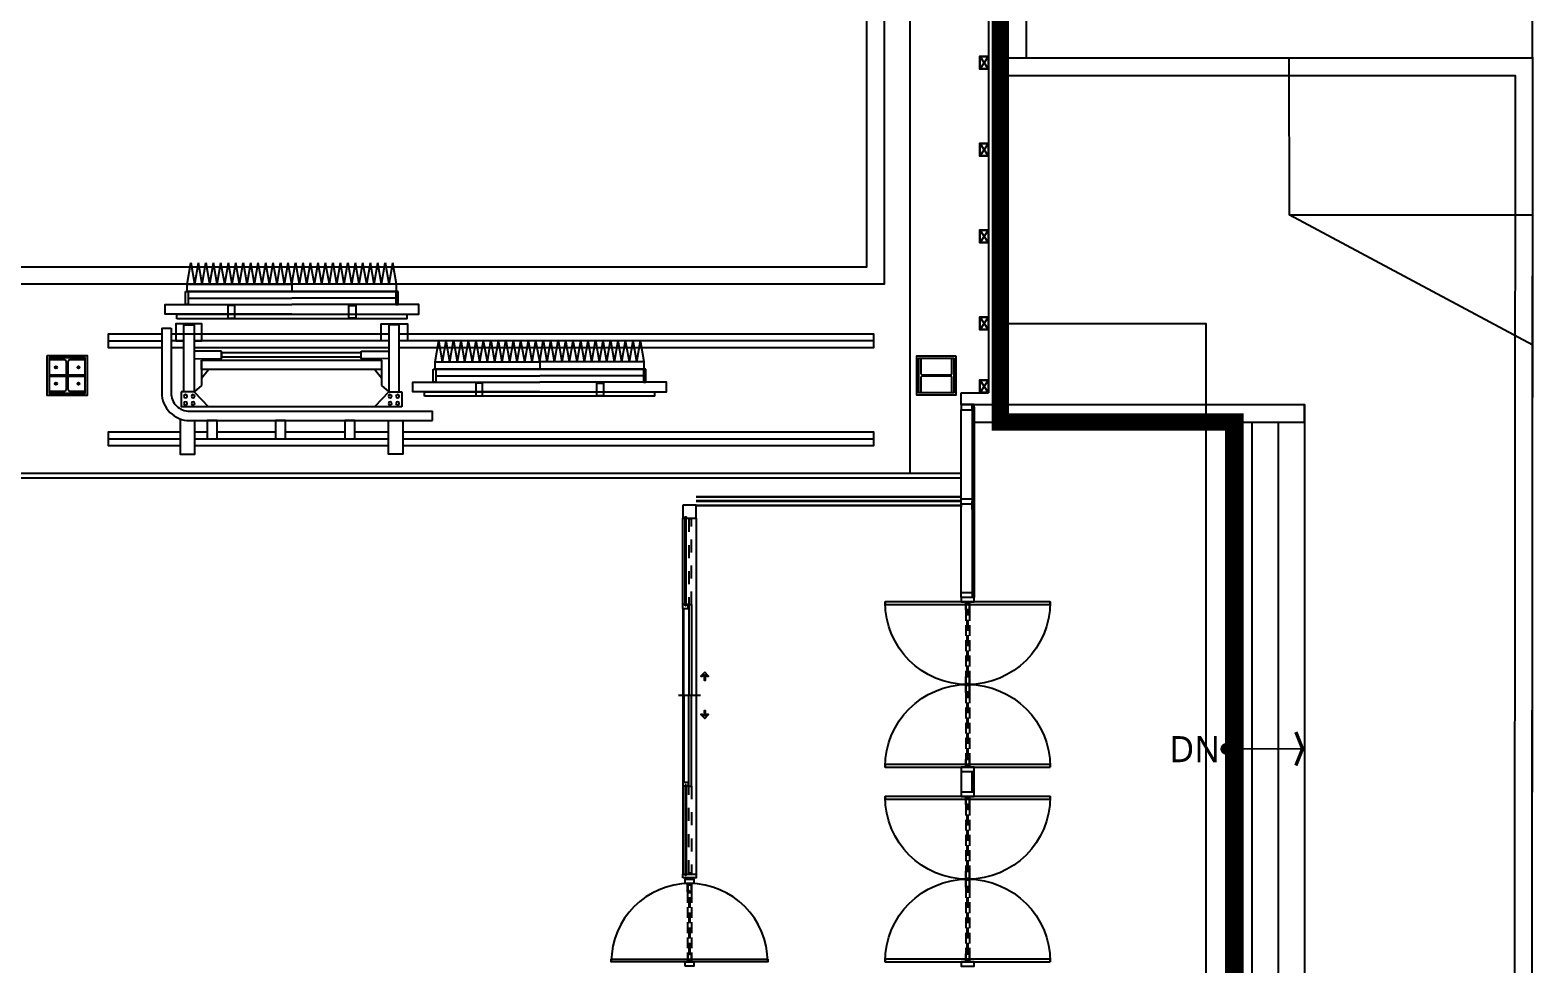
# Model space of a CAD drawing. Header units: millimetres. Extents: x 0 to 420500, y 0 to 297000.
# Drawn here: x 183277 to 200568, y 230640 to 241385 of the extents above; entities that cross this region are included whole.
import ezdxf
from ezdxf.enums import TextEntityAlignment as Align

# ---------------------------------------------------------------- set-up
doc = ezdxf.new("R2010")
doc.units = ezdxf.units.MM
doc.header["$LTSCALE"] = 500
for name, pattern in [('DASH', [0.35, 0.25, -0.1]), ('HID', [2.3, 1.5, -0.8]), ('XR-plan(생기품질센터)$0$A31-지상01층평면도$0$$0$HIDDEN', [2, 1, -1])]:
    doc.linetypes.add(name, pattern=pattern)
for name, color, linetype in [('A-DOOR', 252, 'DASH'), ('AX', 2, 'Continuous'), ('BACK', 8, 'Continuous'), ('메탈판넬-2', 8, 'Continuous')]:
    doc.layers.add(name, color=color, linetype=linetype)
doc.styles.add('스타일1', font='')
doc.styles.get('스타일1').set_extended_font_data('Malgun Gothic')

# ---------------------------------------------------------------- blocks, each defined once
blk = doc.blocks.new('emc chamber door')
at = {"layer": 'BACK'}
for p, q in [((5466, 1775), (6689, 1775)), ((7913, 1775), (6689, 1775)), ((5494, 1698), (6689, 1698)), ((7884, 1698), (6689, 1698)), ((8015, 1515), (5364, 1515)), ((5364, 1461), (5364, 1515)), ((5364, 1461), (8015, 1461)), ((8015, 1461), (8015, 1515)), ((8187, 1353), (8080, 1353)), ((0, 1207), (5456, 1207)), ((5574, 1207), (7814, 1207)), ((7932, 1207), (8080, 1207)), ((8800, 1207), (8187, 1207)), ((2616, 882), (3839, 882)), ((5063, 882), (3839, 882)), ((5657, 983), (5657, 692)), ((5657, 778), (5738, 875)), ((7731, 778), (7650, 875)), ((7731, 983), (7731, 692)), ((2644, 805), (3839, 805)), ((5034, 805), (3839, 805)), ((5657, 692), (5574, 619)), ((7731, 692), (7814, 619)), ((5164, 621), (2514, 621)), ((2514, 568), (2514, 621)), ((2514, 568), (5164, 568)), ((5164, 568), (5164, 621)), ((5574, 619), (5425, 619)), ((5425, 619), (5425, 448)), ((5574, 619), (5740, 448)), ((7814, 619), (7648, 448)), ((7814, 619), (7962, 619)), ((7962, 619), (7962, 448)), ((5071, 289), (5071, 396)), ((5425, 448), (7962, 448)), ((5414, 80), (0, 80)), ((7807, 80), (5580, 80)), ((8800, 80), (7974, 80))]:
    blk.add_line(p, q, dxfattribs=at)
for points in [[(5485, 1858), (5528, 2105)], [(5571, 1858), (5529, 2105)], [(5571, 1858), (5614, 2105)], [(5657, 1858), (5615, 2105)], [(5657, 1858), (5700, 2105)], [(5743, 1858), (5701, 2105)], [(5743, 1858), (5786, 2105)], [(5829, 1858), (5787, 2105)], [(5829, 1858), (5872, 2105)], [(5915, 1858), (5873, 2105)], [(5915, 1858), (5958, 2105)], [(6001, 1858), (5959, 2105)], [(6001, 1858), (6044, 2105)], [(6087, 1858), (6045, 2105)], [(6087, 1858), (6130, 2105)], [(6173, 1858), (6131, 2105)], [(6173, 1858), (6216, 2105)], [(6259, 1858), (6217, 2105)], [(6259, 1858), (6302, 2105)], [(6345, 1858), (6303, 2105)], [(6345, 1858), (6388, 2105)], [(6431, 1858), (6389, 2105)], [(6431, 1858), (6474, 2105)], [(6517, 1858), (6475, 2105)], [(6517, 1858), (6560, 2105)], [(6603, 1858), (6561, 2105)], [(6603, 1858), (6646, 2105)], [(6689, 1858), (6647, 2105)], [(6689, 1858), (6732, 2105)], [(6775, 1858), (6733, 2105)], [(6775, 1858), (6818, 2105)], [(6861, 1858), (6819, 2105)], [(6861, 1858), (6904, 2105)], [(6947, 1858), (6905, 2105)], [(6947, 1858), (6990, 2105)], [(7033, 1858), (6991, 2105)], [(7033, 1858), (7076, 2105)], [(7119, 1858), (7077, 2105)], [(7119, 1858), (7162, 2105)], [(7205, 1858), (7163, 2105)], [(7205, 1858), (7248, 2105)], [(7291, 1858), (7249, 2105)], [(7291, 1858), (7334, 2105)], [(7377, 1858), (7335, 2105)], [(7377, 1858), (7420, 2105)], [(7463, 1858), (7421, 2105)], [(7463, 1858), (7506, 2105)], [(7549, 1858), (7507, 2105)], [(7549, 1858), (7592, 2105)], [(7635, 1858), (7593, 2105)], [(7635, 1858), (7678, 2105)], [(7721, 1858), (7679, 2105)], [(7721, 1858), (7764, 2105)], [(7807, 1858), (7765, 2105)], [(7807, 1858), (7850, 2105)], [(7893, 1858), (7851, 2105)], [(6689, 1515), (5231, 1515), (5231, 1624), (6689, 1624)], [(6689, 1515), (8147, 1515), (8147, 1624), (6689, 1624)], [(5574, 1207), (5662, 1207), (5662, 1403), (5361, 1403), (5361, 1207), (5456, 1207)], [(7814, 1207), (7726, 1207), (7726, 1403), (8027, 1403), (8027, 1207), (7932, 1207)], [(5456, 1288), (0, 1288), (0, 1127), (5456, 1127)], [(2635, 965), (2678, 1212)], [(2721, 965), (2679, 1212)], [(2721, 965), (2764, 1212)], [(2807, 965), (2765, 1212)], [(2807, 965), (2850, 1212)], [(2893, 965), (2851, 1212)], [(2893, 965), (2936, 1212)], [(2979, 965), (2937, 1212)], [(2979, 965), (3022, 1212)], [(3065, 965), (3023, 1212)], [(3065, 965), (3108, 1212)], [(3151, 965), (3109, 1212)], [(3151, 965), (3194, 1212)], [(3237, 965), (3195, 1212)], [(3237, 965), (3280, 1212)], [(3323, 965), (3281, 1212)], [(3323, 965), (3366, 1212)], [(3409, 965), (3367, 1212)], [(3409, 965), (3452, 1212)], [(3495, 965), (3453, 1212)], [(3495, 965), (3538, 1212)], [(3581, 965), (3539, 1212)], [(3581, 965), (3624, 1212)], [(3667, 965), (3625, 1212)], [(3667, 965), (3710, 1212)], [(3753, 965), (3711, 1212)], [(3753, 965), (3796, 1212)], [(3839, 965), (3797, 1212)], [(3839, 965), (3882, 1212)], [(3925, 965), (3883, 1212)], [(3925, 965), (3968, 1212)], [(4011, 965), (3969, 1212)], [(4011, 965), (4054, 1212)], [(4097, 965), (4055, 1212)], [(4097, 965), (4140, 1212)], [(4183, 965), (4141, 1212)], [(4183, 965), (4226, 1212)], [(4269, 965), (4227, 1212)], [(4269, 965), (4312, 1212)], [(4355, 965), (4313, 1212)], [(4355, 965), (4398, 1212)], [(4441, 965), (4399, 1212)], [(4441, 965), (4484, 1212)], [(4527, 965), (4485, 1212)], [(4527, 965), (4570, 1212)], [(4613, 965), (4571, 1212)], [(4613, 965), (4656, 1212)], [(4699, 965), (4657, 1212)], [(4699, 965), (4742, 1212)], [(4785, 965), (4743, 1212)], [(4785, 965), (4828, 1212)], [(4871, 965), (4829, 1212)], [(4871, 965), (4914, 1212)], [(4957, 965), (4915, 1212)], [(4957, 965), (5000, 1212)], [(5043, 965), (5001, 1212)], [(8080, 1288), (5574, 1288)], [(8187, 1127), (8800, 1127), (8800, 1288), (8187, 1288)], [(5574, 1127), (7814, 1127)], [(7932, 1127), (8080, 1127)], [(3839, 621), (2381, 621), (2381, 731), (3839, 731)], [(3839, 621), (5297, 621), (5297, 731), (3839, 731)], [(5414, 289), (5414, -96), (5580, -96), (5580, 289)], [(7974, 307), (7974, -96), (7807, -96), (7807, 289)], [(5414, 161), (0, 161), (0, 0), (5414, 0)], [(5964, 161), (5580, 161)], [(5580, 0), (7807, 0)], [(6764, 161), (6079, 161)], [(7550, 161), (6879, 161)], [(7807, 161), (7665, 161)], [(7974, 0), (8800, 0), (8800, 161), (7974, 161)]]:
    blk.add_lwpolyline(points, dxfattribs=at)
for points in [[(5466, 1775), (5494, 1775), (5494, 1624), (5466, 1624)], [(5485, 1858), (6689, 1858), (6689, 1775), (5485, 1775)], [(7893, 1858), (6689, 1858), (6689, 1775), (7893, 1775)], [(7913, 1775), (7884, 1775), (7884, 1624), (7913, 1624)], [(5953, 1468), (6034, 1468), (6034, 1613), (5953, 1613)], [(7425, 1468), (7345, 1468), (7345, 1613), (7425, 1613)], [(5574, 619), (5456, 619), (5456, 1390), (5574, 1390)], [(7814, 619), (7932, 619), (7932, 1390), (7814, 1390)], [(5893, 1087), (5574, 1087), (5574, 1001), (5893, 1002)], [(5893, 1068), (7501, 1068), (7501, 1021), (5893, 1021)], [(7501, 1087), (7814, 1087), (7814, 1001), (7501, 1002)], [(2616, 882), (2644, 882), (2644, 731), (2616, 731)], [(2635, 965), (3839, 965), (3839, 882), (2635, 882)], [(5043, 965), (3839, 965), (3839, 882), (5043, 882)], [(5063, 882), (5034, 882), (5034, 731), (5063, 731)], [(7731, 983), (5657, 983), (5657, 875), (7731, 875)], [(3103, 575), (3183, 575), (3183, 720), (3103, 720)], [(4575, 575), (4495, 575), (4495, 720), (4575, 720)], [(5964, 289), (6079, 289), (6079, 80), (5964, 80)], [(6764, 289), (6879, 289), (6879, 80), (6764, 80)], [(7550, 289), (7665, 289), (7665, 80), (7550, 80)]]:
    blk.add_lwpolyline(points, close=True, dxfattribs=at)
for points in [[(8080, 1353), (8080, 610, -0.414214), (7865, 396), (5071, 396)], [(8187, 1353), (8187, 610, -0.414214), (7865, 289), (5071, 289)]]:
    blk.add_lwpolyline(points, format="xyb", dxfattribs=at)
for centre in [(5474, 569), (5560, 569), (7827, 569), (7914, 569), (5474, 486), (5560, 486), (7827, 486), (7914, 486)]:
    blk.add_circle(centre, 19.3, dxfattribs=at)
blk = doc.blocks.new('SQ-PIPE-100X100X4.5TS')
at = {"layer": 'BACK'}
for p, q in [((-71, 4), (71, 96)), ((71, 4), (-71, 96))]:
    blk.add_line(p, q, dxfattribs=at)
for points in [[(75, 0), (75, 100), (-75, 100), (-75, 0)], [(71, 4), (71, 96), (-71, 96), (-71, 4)]]:
    blk.add_lwpolyline(points, close=True, dxfattribs=at)
blk = doc.blocks.new('X-PIPE-1PL')
at = {"layer": '메탈판넬-2', "rotation": 90}
for p, xscale in [((71600, -9500), -1.000000000000002), ((71600, -10500), -1.000000000000002), ((71600, -11500), -1.000000000000002), ((71600, -12500), -1.000000000000002), ((71600, -13225), -1.000000000000001)]:
    blk.add_blockref('SQ-PIPE-100X100X4.5TS', p, dxfattribs=dict(at, xscale=xscale))
blk = doc.blocks.new('D-1000C')
at = {"layer": 'BACK'}
for points in [[(920, 900), (950, 900), (950, -900), (920, -900)], [(50, -50), (0, -50), (0, 50), (50, 50)], [(1000, -50), (950, -50), (950, 50), (1000, 50)]]:
    blk.add_lwpolyline(points, close=True, dxfattribs=at)
blk.add_arc((950, 0), 900, 90, 270, dxfattribs=at)
blk = doc.blocks.new('자동문')
at = {"layer": 'BACK'}
for p, q in [((0, 200), (0, -50)), ((2040, 150), (-2055, 150)), ((-1045, 35), (-2055, 35)), ((-1045, 25), (-2055, 25)), ((-1045, 0), (-2055, 0)), ((-1000, 60), (-1045, 60)), ((-1045, 60), (-1045, 35)), ((-1030, 35), (-1045, 35)), ((-1045, 25), (-1045, 0)), ((-1030, 25), (-1045, 25)), ((-1000, 0), (-1045, 0)), ((-1030, 35), (-1030, 25)), ((-1000, 0), (-1000, 60)), ((0, 10), (-1000, 10)), ((1000, 0), (-1000, 0)), ((1045, 98), (0, 98)), ((0, 98), (0, 66)), ((1045, 66), (0, 66)), ((0, 10), (1000, 10)), ((1000, 60), (1045, 60)), ((1000, 0), (1000, 60)), ((1000, 0), (1045, 0)), ((1030, 35), (1030, 25)), ((1030, 35), (1045, 35)), ((1030, 25), (1045, 25)), ((1045, 66), (1045, 98)), ((1045, 60), (1045, 35)), ((1045, 35), (2040, 35)), ((1045, 25), (1045, 0)), ((1045, 25), (2040, 25)), ((1045, 0), (2040, 0))]:
    blk.add_line(p, q, dxfattribs=at)
for points in [[(-221, 226), (-221, 205), (-266, 250), (-221, 295), (-221, 274), (-237, 258), (-176, 258), (-176, 243), (-237, 243)], [(266, 250), (221, 205), (221, 226), (237, 243), (176, 243), (176, 258), (237, 258), (221, 274), (221, 295)], [(-2100, 0), (-2055, 0), (-2055, 25), (-2070, 25), (-2070, 35), (-2055, 35), (-2055, 150), (-2100, 150)], [(2190, 0), (2040, 0), (2040, 25), (2055, 25), (2055, 35), (2040, 35), (2040, 150), (2190, 150)]]:
    blk.add_lwpolyline(points, close=True, dxfattribs=at)
at = {"layer": 'BACK', "linetype": 'XR-plan(생기품질센터)$0$A31-지상01층평면도$0$$0$HIDDEN', "ltscale": 0.3}
for points in [[(-1045, 98), (-2045, 98), (-2045, 66), (-1045, 66)], [(1045, 98), (2030, 98), (2030, 66), (1045, 66)]]:
    blk.add_lwpolyline(points, dxfattribs=at)
at = {"layer": 'BACK'}
for points in [[(-1045, 66), (-1045, 98)], [(-1045, 98), (0, 98)], [(-1045, 66), (0, 66)]]:
    blk.add_lwpolyline(points, dxfattribs=at)
blk = doc.blocks.new('D-2000C_AD')
at = {"layer": 'BACK'}
for points in [[(50, 950), (80, 950), (80, -950), (50, -950)], [(1920, 950), (1950, 950), (1950, -950), (1920, -950)], [(50, -75), (0, -75), (0, 75), (50, 75)], [(2000, -75), (1950, -75), (1950, 75), (2000, 75)]]:
    blk.add_lwpolyline(points, close=True, dxfattribs=at)
for centre, start, end in [((50, 0), 270, 90), ((1950, 0), 90, 270)]:
    blk.add_arc(centre, 950, start, end, dxfattribs=at)
blk = doc.blocks.new('HIDDENBAR-CEN')
at = {"layer": 'BACK'}
blk.add_line((0, 126), (0, 150), dxfattribs=at)
blk.add_lwpolyline([(30, 0), (-30, 0), (-30, 126), (30, 126)], close=True, dxfattribs=at)
blk = doc.blocks.new('HIDDENBAR-EDG')
at = {"layer": 'BACK'}
for p, q in [((0, 126), (60, 126)), ((0, 0), (0, 126)), ((60, 0), (0, 0)), ((30, 126), (30, 150)), ((30, 150), (60, 150)), ((60, 150), (60, 0))]:
    blk.add_line(p, q, dxfattribs=at)
blk = doc.blocks.new('A$C27009beb')
at = {"layer": 'A-DOOR'}
h = blk.add_hatch(dxfattribs=at)
h.set_pattern_fill('ANSI37', color=5, scale=0.5, style=0)
h.set_pattern_definition([(315, (-3426604.3902, -1210206.1057), (-1.1225320151, -1.1225320151), []), (225, (-3426604.3902, -1210206.1057), (-1.1225320151, 1.1225320151), [])])
h.paths.add_polyline_path([(29, 798), (29, 804), (22, 804), (22, 805), (34, 805, 0.33913)])
h.paths.add_polyline_path([(11, 805), (22, 805), (22, 804), (17, 804), (17, 798, 0.33913)])
h = blk.add_hatch(dxfattribs=at)
h.set_pattern_fill('ANSI37', color=5, scale=0.5, style=0)
h.set_pattern_definition([(315, (-3426464.3902, -1208563.958), (-1.1225320151, -1.1225320151), []), (225, (-3426464.3902, -1208563.958), (-1.1225320151, 1.1225320151), [])])
h.paths.add_polyline_path([(29, 100), (29, 94), (22, 94), (22, 93), (34, 93, -0.33913)])
h.paths.add_polyline_path([(11, 93), (22, 93), (22, 94), (17, 94), (17, 100, -0.33913)])
for p, q in [((0, 805), (0, 890)), ((1, 889), (1, 806)), ((17, 888), (17, 893)), ((18, 895), (18, 888)), ((26, 888), (26, 895)), ((28, 893), (28, 888)), ((44, 806), (44, 889)), ((45, 890), (45, 805)), ((45, 805), (0, 805)), ((1, 806), (44, 806)), ((17, 94), (17, 804)), ((18, 94), (18, 804)), ((26, 94), (26, 804)), ((29, 94), (29, 804)), ((45, 93), (0, 93)), ((0, 93), (0, 8)), ((1, 92), (44, 92)), ((1, 9), (1, 92)), ((17, 10), (17, 4)), ((18, 3), (18, 10)), ((26, 10), (26, 3)), ((28, 4), (28, 10)), ((44, 92), (44, 9)), ((45, 8), (45, 93))]:
    blk.add_line(p, q, dxfattribs=at)
at = {"layer": 'A-DOOR', "color": 252}
for p, q in [((0, 805), (0, 93)), ((45, 805), (45, 93))]:
    blk.add_line(p, q, dxfattribs=at)
at = {"layer": 'A-DOOR', "color": 5}
for p, q in [((29, 804), (17, 804)), ((29, 94), (17, 94))]:
    blk.add_line(p, q, dxfattribs=at)
at = {"layer": 'A-DOOR'}
for points in [[(1, 806), (22, 806), (22, 816), (21, 816), (21, 807), (2, 807), (2, 887), (43, 887), (43, 807), (24, 807), (24, 816), (23, 816), (23, 806), (44, 806), (44, 888), (1, 888)], [(1, 92), (22, 92), (22, 82), (21, 82), (21, 91), (2, 91), (2, 11), (43, 11), (43, 91), (24, 91), (24, 82), (23, 82), (23, 92), (44, 92), (44, 10), (1, 10)]]:
    blk.add_lwpolyline(points, close=True, dxfattribs=at)
at = {"layer": 'A-DOOR', "color": 5}
for points in [[(26, 888), (26, 889), (19, 889), (19, 888)], [(26, 10), (26, 9), (19, 9), (19, 10)]]:
    blk.add_lwpolyline(points, close=True, dxfattribs=at)
at = {"layer": 'A-DOOR'}
for centre, radius, start, end in [((22, 842), 53.1, 94.3181, 115.0576), ((22, 842), 51.9, 95.7475, 114.2178), ((22, 842), 53.1, 64.9424, 85.6819), ((22, 842), 51.9, 65.7822, 84.2525), ((9, 798), 7.15, 2.1571, 77.0905), ((22, 56), 53.1, 244.9424, 265.6819), ((22, 56), 51.9, 245.7822, 264.2525), ((9, 100), 7.15, 282.9095, 357.8429), ((22, 56), 53.1, 274.3181, 295.0576), ((22, 56), 51.9, 275.7475, 294.2178)]:
    blk.add_arc(centre, radius, start, end, dxfattribs=at)
at = {"layer": 'A-DOOR', "color": 5}
for centre, radius, start, end in [((-16, 888), 35.9, 1.1253, 13.4073), ((-16, 888), 35.4, 1.1396, 13.4283), ((-26, 888), 47.2, 0.96, 11.8684), ((-26, 888), 46.7, 0.9703, 11.8684), ((-26, 888), 46.2, 0.9808, 11.8684), ((-26, 888), 48.1, 0.9413, 11.7482), ((-26, 888), 47.7, 0.9502, 11.8469), ((71, 888), 48.1, 168.2518, 179.0587), ((71, 888), 47.7, 168.1531, 179.0498), ((71, 888), 47.2, 168.1316, 179.04), ((71, 888), 46.7, 168.1316, 179.0297), ((71, 888), 46.2, 168.1316, 179.0192), ((61, 888), 35.9, 166.5927, 178.8747), ((61, 888), 35.4, 166.5717, 178.8604), ((36, 798), 7.15, 102.9095, 177.8429), ((-16, 10), 35.9, 346.5927, 358.8747), ((-16, 10), 35.4, 346.5717, 358.8604), ((-26, 10), 47.2, 348.1316, 359.04), ((-26, 10), 46.7, 348.1316, 359.0297), ((-26, 10), 46.2, 348.1316, 359.0192), ((-26, 10), 48.1, 348.2518, 359.0587), ((-26, 10), 47.7, 348.1531, 359.0498), ((71, 10), 48.1, 180.9413, 191.7482), ((71, 10), 47.7, 180.9502, 191.8469), ((71, 10), 47.2, 180.96, 191.8684), ((71, 10), 46.7, 180.9703, 191.8684), ((71, 10), 46.2, 180.9808, 191.8684), ((61, 10), 35.9, 181.1253, 193.4073), ((61, 10), 35.4, 181.1396, 193.4283), ((36, 100), 7.15, 182.1571, 257.0905)]:
    blk.add_arc(centre, radius, start, end, dxfattribs=at)
blk = doc.blocks.new('A$C415a042e')
at = {"layer": 'A-DOOR'}
h = blk.add_hatch(dxfattribs=at)
h.set_pattern_fill('ANSI37', color=5, scale=0.5, style=0)
h.set_pattern_definition([(315, (-3426604.3902, -1209996.1057), (-1.1225320151, -1.1225320151), []), (225, (-3426604.3902, -1209996.1057), (-1.1225320151, 1.1225320151), [])])
h.paths.add_polyline_path([(29, 1008), (29, 1014), (22, 1014), (22, 1015), (34, 1015, 0.33913)])
h.paths.add_polyline_path([(11, 1015), (22, 1015), (22, 1014), (17, 1014), (17, 1008, 0.33913)])
h = blk.add_hatch(dxfattribs=at)
h.set_pattern_fill('ANSI37', color=5, scale=0.5, style=0)
h.set_pattern_definition([(315, (-3426464.3902, -1208408.958), (-1.1225320151, -1.1225320151), []), (225, (-3426464.3902, -1208408.958), (-1.1225320151, 1.1225320151), [])])
h.paths.add_polyline_path([(29, 255), (29, 249), (22, 249), (22, 248), (34, 248, -0.33913)])
h.paths.add_polyline_path([(11, 248), (22, 248), (22, 249), (17, 249), (17, 255, -0.33913)])
for p, q in [((0, 1015), (0, 1100)), ((1, 1099), (1, 1016)), ((17, 1098), (17, 1103)), ((18, 1105), (18, 1098)), ((26, 1098), (26, 1105)), ((28, 1103), (28, 1098)), ((44, 1016), (44, 1099)), ((45, 1100), (45, 1015)), ((45, 1015), (0, 1015)), ((1, 1016), (44, 1016)), ((17, 249), (17, 1014)), ((18, 249), (18, 1014)), ((26, 249), (26, 1014)), ((29, 249), (29, 1014)), ((45, 248), (0, 248)), ((0, 248), (0, 163)), ((1, 247), (44, 247)), ((1, 164), (1, 247)), ((44, 247), (44, 164)), ((45, 163), (45, 248)), ((17, 165), (17, 159)), ((18, 158), (18, 165)), ((26, 165), (26, 158)), ((28, 159), (28, 165))]:
    blk.add_line(p, q, dxfattribs=at)
at = {"layer": 'A-DOOR', "color": 252}
for p, q in [((0, 1015), (0, 248)), ((45, 1015), (45, 248))]:
    blk.add_line(p, q, dxfattribs=at)
at = {"layer": 'A-DOOR', "color": 5}
for p, q in [((29, 1014), (17, 1014)), ((29, 249), (17, 249))]:
    blk.add_line(p, q, dxfattribs=at)
at = {"layer": 'A-DOOR'}
for points in [[(1, 1016), (22, 1016), (22, 1026), (21, 1026), (21, 1017), (2, 1017), (2, 1097), (43, 1097), (43, 1017), (24, 1017), (24, 1026), (23, 1026), (23, 1016), (44, 1016), (44, 1098), (1, 1098)], [(1, 247), (22, 247), (22, 237), (21, 237), (21, 246), (2, 246), (2, 166), (43, 166), (43, 246), (24, 246), (24, 237), (23, 237), (23, 247), (44, 247), (44, 165), (1, 165)]]:
    blk.add_lwpolyline(points, close=True, dxfattribs=at)
at = {"layer": 'A-DOOR', "color": 5}
for points in [[(26, 1098), (26, 1099), (19, 1099), (19, 1098)], [(26, 165), (26, 164), (19, 164), (19, 165)]]:
    blk.add_lwpolyline(points, close=True, dxfattribs=at)
at = {"layer": 'A-DOOR'}
for centre, radius, start, end in [((22, 1052), 53.1, 94.3181, 115.0576), ((22, 1052), 51.9, 95.7475, 114.2178), ((22, 1052), 53.1, 64.9424, 85.6819), ((22, 1052), 51.9, 65.7822, 84.2525), ((9, 1008), 7.15, 2.1571, 77.0905), ((9, 255), 7.15, 282.9095, 357.8429), ((22, 211), 53.1, 244.9424, 265.6819), ((22, 211), 51.9, 245.7822, 264.2525), ((22, 211), 53.1, 274.3181, 295.0576), ((22, 211), 51.9, 275.7475, 294.2178)]:
    blk.add_arc(centre, radius, start, end, dxfattribs=at)
at = {"layer": 'A-DOOR', "color": 5}
for centre, radius, start, end in [((-16, 1098), 35.9, 1.1253, 13.4073), ((-16, 1098), 35.4, 1.1396, 13.4283), ((-26, 1098), 47.2, 0.96, 11.8684), ((-26, 1098), 46.7, 0.9703, 11.8684), ((-26, 1098), 46.2, 0.9808, 11.8684), ((-26, 1098), 48.1, 0.9413, 11.7482), ((-26, 1098), 47.7, 0.9502, 11.8469), ((71, 1098), 48.1, 168.2518, 179.0587), ((71, 1098), 47.7, 168.1531, 179.0498), ((71, 1098), 47.2, 168.1316, 179.04), ((71, 1098), 46.7, 168.1316, 179.0297), ((71, 1098), 46.2, 168.1316, 179.0192), ((61, 1098), 35.9, 166.5927, 178.8747), ((61, 1098), 35.4, 166.5717, 178.8604), ((36, 1008), 7.15, 102.9095, 177.8429), ((36, 255), 7.15, 182.1571, 257.0905), ((-16, 165), 35.9, 346.5927, 358.8747), ((-16, 165), 35.4, 346.5717, 358.8604), ((-26, 165), 47.2, 348.1316, 359.04), ((-26, 165), 46.7, 348.1316, 359.0297), ((-26, 165), 46.2, 348.1316, 359.0192), ((-26, 165), 48.1, 348.2518, 359.0587), ((-26, 165), 47.7, 348.1531, 359.0498), ((71, 165), 48.1, 180.9413, 191.7482), ((71, 165), 47.7, 180.9502, 191.8469), ((71, 165), 47.2, 180.96, 191.8684), ((71, 165), 46.7, 180.9703, 191.8684), ((71, 165), 46.2, 180.9808, 191.8684), ((61, 165), 35.9, 181.1253, 193.4073), ((61, 165), 35.4, 181.1396, 193.4283)]:
    blk.add_arc(centre, radius, start, end, dxfattribs=at)
blk = doc.blocks.new('S-SC3')
at = {"layer": 'BACK'}
for points in [[(-225, 225), (225, 225), (225, -225), (-225, -225)], [(-200, 200), (200, 200), (200, -200), (-200, -200)]]:
    blk.add_lwpolyline(points, close=True, dxfattribs=at)
blk.add_lwpolyline([(-200, -200), (-200, -179), (-28.5, -179, 0.4142136), (-6.5, -157), (-6.5, 157, 0.4142136), (-28.5, 179), (-200, 179), (-200, 200), (200, 200), (200, 179), (28.5, 179, 0.4142136), (6.5, 157), (6.5, -157, 0.4142136), (28.5, -179), (200, -179), (200, -200)], format="xyb", close=True, dxfattribs=at)
blk = doc.blocks.new('S-SC1A')
at = {"layer": 'BACK'}
for points in [[(-230, 230), (230, 230), (230, -230), (-230, -230)], [(-202.5, 207), (202.5, 207), (202.5, -207), (-202.5, -207)], [(-202.5, 9.5), (-9, 9.5), (-9, -9.5), (-202.5, -9.5)], [(9, 9.5), (202.5, 9.5), (202.5, -9.5), (9, -9.5)]]:
    blk.add_lwpolyline(points, close=True, dxfattribs=at)
blk.add_lwpolyline([(-202.5, -179), (-31, -179, 0.41421356), (-9, -157), (-9, 157, 0.41421356), (-31, 179), (-202.5, 179), (-202.5, 207), (202.5, 207), (202.5, 179), (31, 179, 0.41421356), (9, 157), (9, -157, 0.41421356), (31, -179), (202.5, -179), (202.5, -207), (-202.5, -207)], format="xyb", close=True, dxfattribs=at)
for centre in [(-130, 94.25), (130, 94.25), (-130, -94.25), (130, -94.25)]:
    blk.add_circle(centre, 13.5, dxfattribs=at)

msp = doc.modelspace()

# ---------------------------------------------------------------- linework, layer by layer
at = {"layer": 'AX', "color": 6, "linetype": 'HID', "const_width": 200}
msp.add_lwpolyline([(122269, 250945), (194439, 250945), (194439, 236875), (197139, 236875), (197139, 229360), (194439, 229360), (194439, 207075), (158604, 207075), (158604, 206175), (153604, 206175), (153604, 207075), (134604, 207075), (134604, 206175), (129604, 206175), (129604, 207075), (122269, 207075), (122269, 250945)], dxfattribs=at)
at = {"layer": 'BACK'}
for p, q in [((194439, 250945), (194439, 237075)), ((194304, 250810), (194304, 237210)), ((197759, 241060), (197763, 239260)), ((197763, 239260), (200565, 239260)), ((200565, 237760), (197763, 239260)), ((193989, 237210), (194304, 237210)), ((193989, 237075), (193989, 237210)), ((193989, 237210), (194304, 237210)), ((193989, 237075), (193989, 237210)), ((193989, 237075), (194439, 237075)), ((197939, 236875), (197939, 237075)), ((193989, 234915), (193989, 237015)), ((194115, 237045), (194115, 234885)), ((194139, 237045), (194139, 234885)), ((197039, 229360), (197039, 236875)), ((197339, 229360), (197339, 236875)), ((197639, 229360), (197639, 236875)), ((190939, 236015), (193989, 236015)), ((193989, 236015), (190939, 236015)), ((193989, 235970), (190939, 235970)), ((193989, 235960), (190939, 235960)), ((190939, 235915), (193989, 235915)), ((193989, 235915), (190939, 235915)), ((193989, 235930), (193989, 235900)), ((194115, 235870), (194115, 235960)), ((194139, 235870), (194139, 235960)), ((197039, 233118), (197939, 233116)), ((193989, 232855), (193989, 232615)), ((194115, 232615), (194115, 232855)), ((194139, 232615), (194139, 232855))]:
    msp.add_line(p, q, dxfattribs=at)
for points in [[(112244, 203518), (120642, 203494), (130681, 203493), (132434, 203447), (138853, 203535), (146721, 203516), (155384, 203509), (158577, 203523), (166483, 203614), (175348, 203624), (182642, 203696), (189135, 203730), (190106, 203877), (196762, 206444, 0.271364), (200211, 211401), (200564, 215525), (200553, 221261), (200565, 239424), (200561, 246030), (200299, 251073), (200486, 255535)], [(196762, 206244, 0.271364), (200211, 211201), (200564, 215325), (200553, 221061), (200568, 241060), (194439, 241060)], [(196678, 206425, 0.271398), (200012, 211218), (200363, 215334), (200353, 221061), (200368, 240860), (194439, 240860)]]:
    msp.add_lwpolyline(points, format="xyb", dxfattribs=at)
for points in [[(142134, 251245), (194739, 251245), (194739, 241060), (194439, 241060), (194439, 250945), (142134, 250945), (142134, 251245)], [(172404, 236285), (193404, 236285), (193404, 250210), (157404, 250210), (157404, 237210)], [(194439, 238010), (196804, 238010), (196804, 228510), (194119, 228510)], [(194139, 237075), (197939, 237075), (197939, 229160)], [(194139, 236875), (197939, 236875)], [(172404, 236285), (193989, 236285)], [(172404, 236235), (193989, 236235)]]:
    msp.add_lwpolyline(points, dxfattribs=at)
msp.add_lwpolyline([(172904, 241069), (172904, 249661), (193104, 249661), (193104, 238461), (172904, 238461), (172904, 239869), (173104, 239869), (173104, 238661), (192904, 238661), (192904, 249461), (173104, 249461), (173104, 241069)], close=True, dxfattribs=at)
msp.add_lwpolyline([(200368, 240860), (194439, 240860), (194439, 237075), (197939, 237075), (197939, 221980), (194439, 221980), (194439, 205562), (196684, 206428, 0.271099), (200012, 211218), (200363, 215334), (200353, 221061)], format="xyb", close=True, dxfattribs=at)
at = {"layer": 'BACK', "const_width": 66.7}
msp.add_lwpolyline([(197039, 233148, 1), (197039, 233081, 1)], format="xyb", close=True, dxfattribs=at)
at = {"layer": 'BACK'}
for points in [[(197859, 233316), (197822, 233301), (197939, 233116), (197896, 233116)], [(197939, 233116), (197896, 233116), (197859, 232916), (197822, 232931)]]:
    msp.add_solid(points, dxfattribs=at)

# ---------------------------------------------------------------- block references
for name, p in [('X-PIPE-1PL', (122704, 250510)), ('S-SC1A', (183704, 237410)), ('A$C415a042e', (194042, 233699)), ('A$C415a042e', (194042, 232750)), ('A$C415a042e', (194042, 231459)), ('A$C27009beb', (190842, 230665)), ('A$C415a042e', (194042, 230510))]:
    msp.add_blockref(name, p, dxfattribs=at)
at = {"layer": 'BACK', "xscale": -1}
msp.add_blockref('emc chamber door', (192979, 236603), dxfattribs=at)
at = {"layer": 'BACK', "rotation": 270}
for name, p in [('S-SC3', (193704, 237410)), ('HIDDENBAR-CEN', (193989, 235960)), ('HIDDENBAR-EDG', (193989, 234915)), ('D-1000C', (190864, 231615))]:
    msp.add_blockref(name, p, dxfattribs=at)
at = {"layer": 'BACK', "xscale": -1, "rotation": 270}
for name, p in [('HIDDENBAR-EDG', (193989, 237015)), ('자동문', (190789, 233730)), ('D-2000C_AD', (194064, 232855)), ('D-2000C_AD', (194064, 230615))]:
    msp.add_blockref(name, p, dxfattribs=at)

# ---------------------------------------------------------------- texts
at = {"layer": 'BACK', "style": '스타일1'}
msp.add_text('DN', height=300, dxfattribs=at).set_placement((196677, 232961), align=Align.CENTER)

doc.saveas('drawing.dxf')
